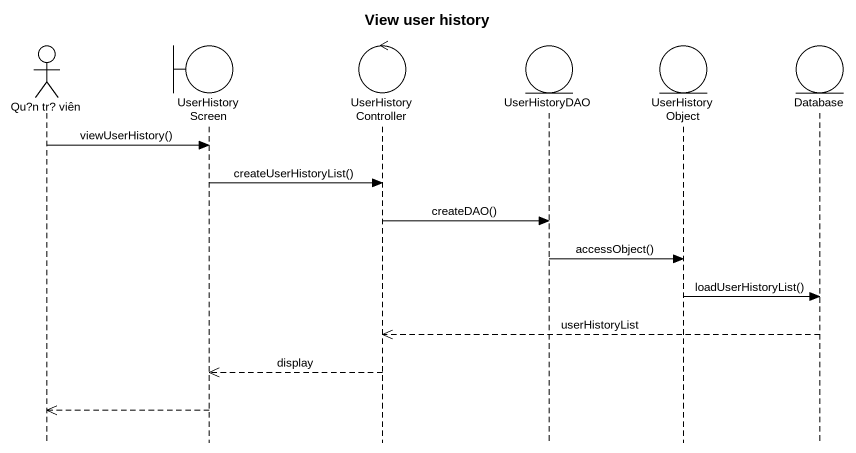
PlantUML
@startuml
title View user history
hide footbox
actor "Qu?n tr? viên" as Qu_n_tr_viên
boundary UserHistoryScreen
control UserHistoryController
entity UserHistoryDAO
entity UserHistoryObject
entity "Database" as Database_

Qu_n_tr_viên -> UserHistoryScreen : viewUserHistory()
UserHistoryScreen -> UserHistoryController : createUserHistoryList()
UserHistoryController -> UserHistoryDAO : createDAO()
UserHistoryDAO -> UserHistoryObject : accessObject()
UserHistoryObject -> Database_ : loadUserHistoryList()
Database_ -->> UserHistoryController : userHistoryList
UserHistoryController -->> UserHistoryScreen : display
UserHistoryScreen -->> Qu_n_tr_viên
@enduml
